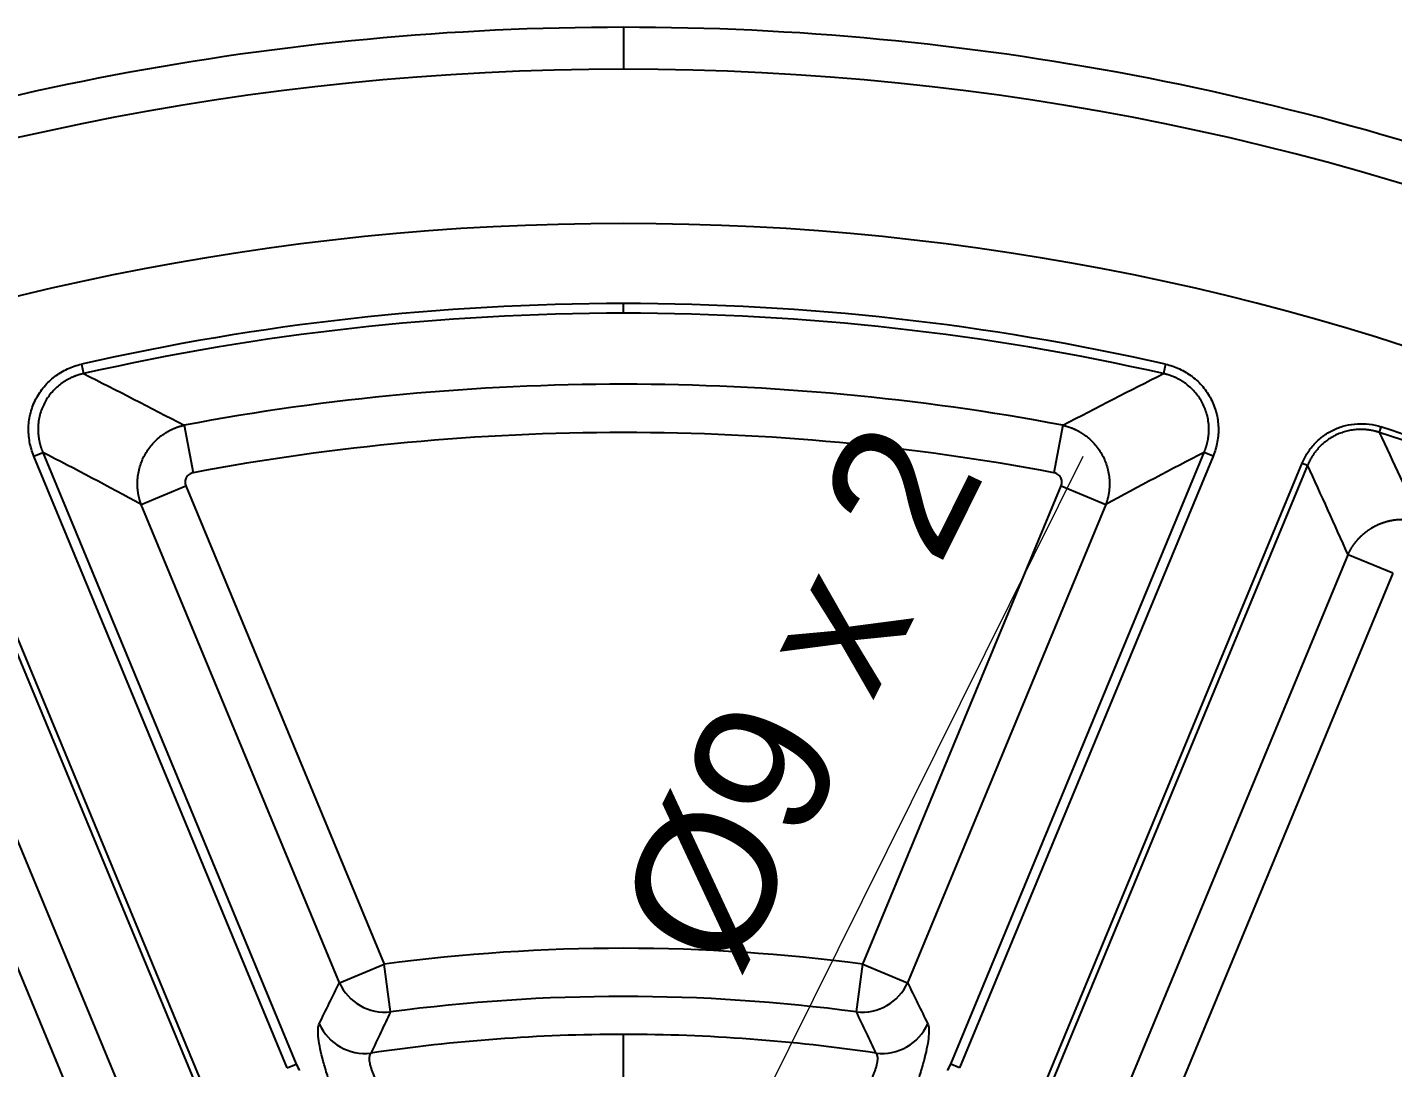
# Model space of a CAD drawing. Header units: millimetres. Extents: x 18 to 755, y 19 to 576.
# Drawn here: x 566.8 to 636.4, y 322.5 to 375.5 of the extents above; entities that cross this region are included whole.
import ezdxf

# ---------------------------------------------------------------- set-up
doc = ezdxf.new("R2010")
doc.units = ezdxf.units.MM
doc.layers.add('1', color=7, linetype='Continuous', true_color=0xffffff)
doc.styles.add('Arial', font='Arial')
doc.dimstyles.get("Standard").update_dxf_attribs({"dimtxt": 0.18, "dimasz": 0.18, "dimexe": 0.18, "dimexo": 0.0625, "dimgap": 0.09, "dimtad": 0, "dimtih": 1, "dimtoh": 1, "dimdec": 4, "dimzin": 0, "dimdsep": 46, "dimtxsty": 'Standard', "dimcen": 0.09, "dimadec": 0, "dimazin": 0, "dimtfac": 1, "dimtdec": 4, "dimtofl": 0, "dimtmove": 0, "dimatfit": 3, "dimfxl": 1, "dimtolj": 1, "dimtzin": 0, "dimarcsym": 0})

# ---------------------------------------------------------------- blocks, each defined once
blk = doc.blocks.new('_U0')
at = {"layer": '1', "color": 18, "linetype": 'Continuous', "lineweight": 13}
for p, q in [((700.69, 329.267), (735.405, 360.387)), ((493.69, 143.7), (700.69, 329.267)), ((493.69, 143.7), (695.478, 324.594))]:
    blk.add_line(p, q, dxfattribs=at)
at = {"layer": '1', "color": 18}
for points in [[(696.257, 323.726), (694.699, 325.463), (700.69, 329.267)], [(498.124, 149.241), (499.681, 147.504), (493.69, 143.7)]]:
    blk.add_solid(points, dxfattribs=at)
at = {"layer": 'Defpoints', "color": 0}
for p in [(700.69, 329.267), (493.69, 143.7)]:
    blk.add_point(p, dxfattribs=at)
at = {"layer": '1', "color": 18, "lineweight": -3, "insert": (708.25, 350.86), "char_height": 7, "attachment_point": 1, "rotation": 41.87487, "style": 'Arial'}
blk.add_mtext('\\A1;%%c278', dxfattribs=at)
blk = doc.blocks.new('_U10')
at = {"layer": '1', "color": 18, "linetype": 'Continuous', "lineweight": 13}
for p, q in [((558.472, 270.15), (452.723, 362.102)), ((635.909, 202.817), (558.472, 270.15)), ((635.909, 202.817), (563.754, 265.557))]:
    blk.add_line(p, q, dxfattribs=at)
at = {"layer": '1', "color": 18}
for points in [[(564.519, 266.438), (562.988, 264.677), (558.472, 270.15)], [(629.861, 206.529), (631.392, 208.29), (635.909, 202.817)]]:
    blk.add_solid(points, dxfattribs=at)
at = {"layer": 'Defpoints', "color": 0}
for p in [(558.472, 270.15), (635.909, 202.817)]:
    blk.add_point(p, dxfattribs=at)
at = {"layer": '1', "color": 18, "lineweight": -3, "insert": (463.324, 368.96), "char_height": 7, "attachment_point": 1, "rotation": 318.99207, "style": 'Arial'}
blk.add_mtext('\\A1;%%c102,6', dxfattribs=at)
blk = doc.blocks.new('_U13')
at = {"layer": '1', "color": 18, "linetype": 'Continuous', "lineweight": 13}
for p, q in [((602.305, 316.784), (620.6, 353.631)), ((595.189, 302.453), (599.191, 310.514)), ((592.076, 296.183), (588.963, 289.914))]:
    blk.add_line(p, q, dxfattribs=at)
at = {"layer": '1', "color": 18}
for points in [[(601.26, 317.303), (603.35, 316.265), (599.191, 310.514)], [(593.121, 295.664), (591.031, 296.702), (595.189, 302.453)]]:
    blk.add_solid(points, dxfattribs=at)
at = {"layer": 'Defpoints', "color": 0}
for p in [(599.191, 310.514), (595.189, 302.453)]:
    blk.add_point(p, dxfattribs=at)
at = {"layer": '1', "color": 18, "lineweight": -3, "insert": (595.384, 327.653), "char_height": 7, "attachment_point": 1, "rotation": 63.59408, "style": 'Arial'}
blk.add_mtext('\\A1; %%c9 \\fArial|b0|i0;\\C18;\\H7.00;\\fArial|b0|i0;x 2\\fArial|b0|i0;\\H7.00;\\C18;', dxfattribs=at)

msp = doc.modelspace()

# ---------------------------------------------------------------- linework, layer by layer
at = {"layer": '1', "color": 7, "lineweight": -3}
for p, q in [((597.19, 375.483), (597.19, 373.347)), ((597.19, 360.911), (597.19, 361.403)), ((569.579, 358.313), (569.688, 357.833)), ((624.801, 358.313), (624.692, 357.833)), ((574.809, 355.201), (575.266, 352.782)), ((619.571, 355.201), (619.115, 352.782)), ((635.768, 355.121), (635.677, 354.84)), ((567.157, 353.633), (567.611, 353.821)), ((580.068, 322.459), (567.157, 353.633)), ((567.611, 353.821), (580.523, 322.648)), ((613.857, 322.648), (626.769, 353.821)), ((627.224, 353.633), (614.312, 322.459)), ((627.224, 353.633), (626.769, 353.821)), ((575.507, 321.38), (562.343, 353.159)), ((562.616, 353.273), (575.78, 321.493)), ((618.597, 321.494), (631.76, 353.274)), ((632.033, 353.161), (618.87, 321.381)), ((631.76, 353.274), (632.033, 353.161)), ((572.627, 351.167), (574.902, 352.109)), ((574.902, 352.109), (584.998, 327.733)), ((609.382, 327.733), (619.478, 352.109)), ((619.478, 352.109), (621.753, 351.167)), ((582.724, 326.791), (572.627, 351.167)), ((621.753, 351.167), (611.657, 326.791)), ((560.283, 348.603), (585.057, 288.795)), ((609.322, 288.795), (634.094, 348.604)), ((636.369, 347.662), (634.094, 348.604)), ((582.782, 287.853), (558.008, 347.661)), ((636.369, 347.662), (611.596, 287.853)), ((582.724, 326.791), (584.998, 327.733)), ((585.323, 325.301), (584.998, 327.733)), ((609.057, 325.301), (609.382, 327.733)), ((609.382, 327.733), (611.657, 326.791)), ((597.19, 321.701), (597.19, 324.155)), ((580.068, 322.459), (580.523, 322.648)), ((614.312, 322.459), (613.857, 322.648))]:
    msp.add_line(p, q, dxfattribs=at)
for radius, start, end in [(139, 90, 111.51949), (139, 68.48051, 90), (136.863, 90, 270), (136.863, 270, 90), (129, 90, 270), (129, 270, 90), (124.92, 90, 102.76956), (124.92, 77.23044, 90), (124.427, 90, 102.76956), (124.427, 77.23044, 90), (120.809, 79.32386, 100.67614), (118.347, 79.32386, 100.67614), (124.456, 63.01503, 71.98683), (124.752, 63.01503, 71.98683), (92.061, 82.38976, 97.61024), (89.607, 82.38976, 97.61024), (87.672, 90, 98.43622), (87.672, 81.56378, 90)]:
    msp.add_arc((597.19, 236.483), radius, start, end, dxfattribs=at)
for centre, major_axis, ratio, start_param, end_param in [((584.998, 327.733), (2.241, -1.109), 0.973638, 4.00688, 5.292293), ((609.382, 327.733), (2.241, 1.109), 0.973638, 4.132485, 5.417898), ((583.968, 325.634), (2.248, -1.094), 0.973356, 4.000771, 5.300217), ((610.412, 325.634), (2.248, 1.094), 0.973356, 4.12456, 5.424007)]:
    msp.add_ellipse(centre, major_axis=major_axis, ratio=ratio, start_param=start_param, end_param=end_param, dxfattribs=at)
for points, knots in [([(567.157, 353.633), (567.06, 353.866), (566.989, 354.106), (566.899, 354.597), (566.88, 354.851), (566.898, 355.351), (566.933, 355.597), (567.06, 356.085), (567.151, 356.32), (567.38, 356.763), (567.521, 356.975), (567.844, 357.358), (568.024, 357.53), (568.424, 357.835), (568.641, 357.966), (569.093, 358.176), (569.333, 358.258), (569.579, 358.313)], [0, 0, 0, 0, 0.125, 0.125, 0.25, 0.25, 0.375, 0.375, 0.5, 0.5, 0.625, 0.625, 0.75, 0.75, 0.875, 0.875, 1, 1, 1, 1]), ([(624.801, 358.313), (625.048, 358.258), (625.284, 358.177), (625.737, 357.967), (625.956, 357.836), (626.353, 357.533), (626.534, 357.361), (626.858, 356.976), (626.999, 356.766), (627.228, 356.324), (627.319, 356.086), (627.446, 355.601), (627.482, 355.354), (627.5, 354.852), (627.482, 354.6), (627.392, 354.109), (627.321, 353.866), (627.224, 353.633)], [0, 0, 0, 0, 0.125, 0.125, 0.25, 0.25, 0.375, 0.375, 0.5, 0.5, 0.625, 0.625, 0.75, 0.75, 0.875, 0.875, 1, 1, 1, 1]), ([(569.688, 357.833), (569.678, 357.831), (569.66, 357.827), (569.631, 357.82), (569.603, 357.813), (569.575, 357.806), (569.548, 357.799), (569.52, 357.791), (569.493, 357.784), (569.467, 357.776), (569.44, 357.768), (569.414, 357.759), (569.388, 357.751), (569.362, 357.742), (569.336, 357.733), (569.311, 357.725), (569.286, 357.715), (569.262, 357.706), (569.237, 357.697), (569.213, 357.687), (569.189, 357.678), (569.166, 357.668), (569.143, 357.658), (569.12, 357.648), (569.097, 357.639), (569.032, 357.609), (568.925, 357.557), (568.783, 357.477), (568.648, 357.391), (568.473, 357.266), (568.266, 357.091), (568.043, 356.854), (567.85, 356.597), (567.689, 356.323), (567.559, 356.033), (567.46, 355.728), (567.396, 355.408), (567.373, 355.139), (567.372, 354.924), (567.38, 354.764), (567.397, 354.601), (567.417, 354.477), (567.434, 354.393), (567.443, 354.348), (567.454, 354.302), (567.465, 354.256), (567.478, 354.21), (567.491, 354.162), (567.505, 354.115), (567.52, 354.066), (567.536, 354.018), (567.553, 353.969), (567.572, 353.92), (567.591, 353.871), (567.605, 353.838), (567.611, 353.821)], [0, 0, 0, 0, 0.00566, 0.011286, 0.016879, 0.022438, 0.027961, 0.033449, 0.0389, 0.044314, 0.049691, 0.055028, 0.060327, 0.065586, 0.070804, 0.075981, 0.081116, 0.08621, 0.09126, 0.096266, 0.101229, 0.106147, 0.111019, 0.115846, 0.120627, 0.12536, 0.157663, 0.18934, 0.220315, 0.250518, 0.314144, 0.377208, 0.439371, 0.500319, 0.561213, 0.623318, 0.686319, 0.749876, 0.780095, 0.811091, 0.842795, 0.875128, 0.88387, 0.89277, 0.901824, 0.911028, 0.920379, 0.929873, 0.939506, 0.949275, 0.959175, 0.969201, 0.979351, 0.989618, 1, 1, 1, 1]), ([(626.769, 353.821), (626.773, 353.83), (626.78, 353.848), (626.791, 353.875), (626.802, 353.902), (626.812, 353.929), (626.822, 353.956), (626.831, 353.982), (626.841, 354.009), (626.85, 354.035), (626.859, 354.062), (626.867, 354.088), (626.875, 354.114), (626.883, 354.14), (626.891, 354.166), (626.898, 354.192), (626.905, 354.217), (626.911, 354.243), (626.918, 354.268), (626.924, 354.293), (626.93, 354.318), (626.936, 354.343), (626.941, 354.367), (626.946, 354.392), (626.951, 354.416), (626.965, 354.487), (626.983, 354.603), (627, 354.766), (627.008, 354.926), (627.007, 355.141), (626.984, 355.411), (626.919, 355.73), (626.821, 356.036), (626.69, 356.326), (626.529, 356.599), (626.336, 356.856), (626.113, 357.092), (625.906, 357.267), (625.731, 357.392), (625.596, 357.478), (625.453, 357.558), (625.34, 357.613), (625.262, 357.648), (625.219, 357.666), (625.176, 357.684), (625.132, 357.701), (625.087, 357.718), (625.041, 357.735), (624.993, 357.751), (624.945, 357.766), (624.896, 357.781), (624.847, 357.795), (624.796, 357.809), (624.744, 357.821), (624.71, 357.829), (624.692, 357.833)], [0, 0, 0, 0, 0.005659, 0.011286, 0.016878, 0.022437, 0.02796, 0.033448, 0.038899, 0.044313, 0.049689, 0.055026, 0.060325, 0.065584, 0.070802, 0.075979, 0.081115, 0.086208, 0.091258, 0.096265, 0.101228, 0.106146, 0.111019, 0.115846, 0.120626, 0.12536, 0.157659, 0.189335, 0.220311, 0.250518, 0.314126, 0.377185, 0.439354, 0.500319, 0.561196, 0.623295, 0.686301, 0.749876, 0.780092, 0.811087, 0.842791, 0.875128, 0.88387, 0.892769, 0.901823, 0.911026, 0.920377, 0.929871, 0.939504, 0.949273, 0.959173, 0.9692, 0.979349, 0.989618, 1, 1, 1, 1]), ([(572.627, 351.167), (572.624, 351.176), (572.618, 351.192), (572.609, 351.217), (572.6, 351.243), (572.591, 351.268), (572.583, 351.293), (572.575, 351.318), (572.567, 351.344), (572.559, 351.369), (572.552, 351.394), (572.544, 351.419), (572.538, 351.445), (572.531, 351.47), (572.524, 351.495), (572.518, 351.52), (572.512, 351.546), (572.507, 351.571), (572.501, 351.596), (572.496, 351.621), (572.491, 351.646), (572.486, 351.671), (572.481, 351.696), (572.477, 351.721), (572.473, 351.745), (572.469, 351.77), (572.465, 351.795), (572.462, 351.819), (572.459, 351.844), (572.456, 351.868), (572.453, 351.893), (572.45, 351.917), (572.448, 351.941), (572.446, 351.965), (572.444, 351.989), (572.442, 352.013), (572.44, 352.036), (572.439, 352.06), (572.438, 352.083), (572.437, 352.107), (572.436, 352.13), (572.435, 352.153), (572.435, 352.176), (572.435, 352.199), (572.435, 352.221), (572.435, 352.244), (572.435, 352.266), (572.435, 352.288), (572.436, 352.31), (572.437, 352.332), (572.437, 352.354), (572.438, 352.376), (572.44, 352.397), (572.441, 352.418), (572.449, 352.542), (572.478, 352.767), (572.553, 353.087), (572.662, 353.393), (572.8, 353.683), (572.968, 353.957), (573.165, 354.215), (573.391, 354.453), (573.569, 354.604), (573.68, 354.687), (573.716, 354.713), (573.752, 354.739), (573.789, 354.764), (573.827, 354.789), (573.866, 354.814), (573.906, 354.839), (573.947, 354.863), (573.989, 354.887), (574.031, 354.91), (574.074, 354.933), (574.118, 354.956), (574.163, 354.978), (574.209, 354.999), (574.255, 355.02), (574.303, 355.04), (574.35, 355.06), (574.399, 355.079), (574.448, 355.097), (574.498, 355.114), (574.549, 355.131), (574.6, 355.147), (574.652, 355.162), (574.704, 355.176), (574.756, 355.189), (574.792, 355.197), (574.809, 355.201)], [0, 0, 0, 0, 0.005214, 0.010417, 0.015608, 0.020787, 0.025953, 0.031107, 0.036247, 0.041373, 0.046484, 0.051581, 0.056662, 0.061728, 0.066777, 0.071809, 0.076824, 0.081822, 0.086801, 0.091762, 0.096703, 0.101625, 0.106528, 0.11141, 0.116271, 0.121111, 0.125929, 0.130726, 0.1355, 0.140251, 0.144979, 0.149684, 0.154364, 0.15902, 0.163651, 0.168257, 0.172838, 0.177393, 0.181921, 0.186423, 0.190898, 0.195346, 0.199766, 0.204158, 0.208522, 0.212857, 0.217164, 0.221441, 0.225689, 0.229907, 0.234094, 0.238252, 0.242379, 0.246475, 0.250539, 0.313972, 0.377041, 0.439324, 0.500425, 0.561424, 0.623613, 0.686597, 0.749954, 0.758256, 0.766687, 0.775243, 0.783922, 0.792723, 0.801641, 0.810675, 0.819822, 0.829079, 0.838442, 0.84791, 0.857477, 0.867142, 0.876901, 0.88675, 0.896685, 0.906705, 0.916803, 0.926978, 0.937225, 0.94754, 0.957919, 0.968359, 0.978855, 0.989403, 1, 1, 1, 1]), ([(619.571, 355.201), (619.58, 355.199), (619.597, 355.195), (619.623, 355.189), (619.649, 355.183), (619.675, 355.176), (619.701, 355.169), (619.726, 355.162), (619.752, 355.155), (619.777, 355.148), (619.802, 355.14), (619.827, 355.132), (619.852, 355.124), (619.877, 355.116), (619.902, 355.108), (619.926, 355.099), (619.951, 355.09), (619.975, 355.081), (619.999, 355.072), (620.023, 355.063), (620.046, 355.053), (620.07, 355.044), (620.093, 355.034), (620.116, 355.024), (620.139, 355.014), (620.162, 355.004), (620.185, 354.993), (620.207, 354.983), (620.229, 354.972), (620.252, 354.961), (620.273, 354.95), (620.295, 354.939), (620.317, 354.928), (620.338, 354.916), (620.359, 354.905), (620.38, 354.893), (620.401, 354.882), (620.421, 354.87), (620.441, 354.858), (620.461, 354.846), (620.481, 354.834), (620.501, 354.822), (620.52, 354.81), (620.54, 354.798), (620.559, 354.786), (620.577, 354.773), (620.596, 354.761), (620.614, 354.748), (620.632, 354.736), (620.65, 354.723), (620.668, 354.711), (620.686, 354.698), (620.703, 354.685), (620.72, 354.673), (620.819, 354.598), (620.992, 354.451), (621.218, 354.212), (621.415, 353.954), (621.582, 353.68), (621.72, 353.389), (621.828, 353.083), (621.903, 352.764), (621.932, 352.532), (621.941, 352.394), (621.943, 352.35), (621.945, 352.305), (621.946, 352.26), (621.946, 352.215), (621.945, 352.168), (621.944, 352.122), (621.942, 352.074), (621.939, 352.026), (621.936, 351.978), (621.931, 351.929), (621.926, 351.88), (621.92, 351.83), (621.913, 351.78), (621.905, 351.73), (621.896, 351.679), (621.886, 351.629), (621.875, 351.578), (621.864, 351.526), (621.851, 351.475), (621.837, 351.424), (621.822, 351.372), (621.807, 351.321), (621.79, 351.27), (621.772, 351.218), (621.759, 351.184), (621.753, 351.167)], [0, 0, 0, 0, 0.005214, 0.010417, 0.015608, 0.020787, 0.025954, 0.031108, 0.036248, 0.041374, 0.046486, 0.051583, 0.056664, 0.06173, 0.066779, 0.071811, 0.076826, 0.081824, 0.086803, 0.091764, 0.096705, 0.101628, 0.10653, 0.111412, 0.116273, 0.121113, 0.125932, 0.130728, 0.135502, 0.140253, 0.144981, 0.149686, 0.154366, 0.159022, 0.163653, 0.168259, 0.17284, 0.177394, 0.181923, 0.186425, 0.1909, 0.195347, 0.199767, 0.204159, 0.208523, 0.212858, 0.217165, 0.221442, 0.225689, 0.229907, 0.234095, 0.238252, 0.242379, 0.246475, 0.250539, 0.313975, 0.377045, 0.439327, 0.500425, 0.561427, 0.623616, 0.6866, 0.749954, 0.758257, 0.766687, 0.775244, 0.783923, 0.792724, 0.801643, 0.810677, 0.819824, 0.829081, 0.838444, 0.847912, 0.857479, 0.867144, 0.876903, 0.886752, 0.896688, 0.906707, 0.916806, 0.92698, 0.937227, 0.947541, 0.957921, 0.96836, 0.978856, 0.989404, 1, 1, 1, 1]), ([(631.76, 353.274), (631.838, 353.462), (631.933, 353.641), (632.152, 353.978), (632.278, 354.138), (632.558, 354.432), (632.71, 354.564), (633.038, 354.799), (633.215, 354.902), (633.583, 355.072), (633.772, 355.138), (634.164, 355.236), (634.368, 355.266), (634.77, 355.289), (634.972, 355.281), (635.374, 355.229), (635.574, 355.184), (635.768, 355.121)], [0, 0, 0, 0, 0.125, 0.125, 0.25, 0.25, 0.375, 0.375, 0.5, 0.5, 0.625, 0.625, 0.75, 0.75, 0.875, 0.875, 1, 1, 1, 1]), ([(635.677, 354.84), (635.668, 354.842), (635.652, 354.848), (635.628, 354.855), (635.603, 354.863), (635.579, 354.87), (635.554, 354.877), (635.53, 354.884), (635.505, 354.89), (635.481, 354.897), (635.456, 354.903), (635.432, 354.909), (635.408, 354.914), (635.383, 354.92), (635.359, 354.925), (635.334, 354.93), (635.31, 354.935), (635.286, 354.94), (635.261, 354.944), (635.237, 354.948), (635.213, 354.952), (635.189, 354.956), (635.165, 354.959), (635.141, 354.963), (635.117, 354.966), (635.093, 354.969), (635.069, 354.972), (635.045, 354.974), (635.021, 354.976), (634.997, 354.979), (634.974, 354.981), (634.95, 354.982), (634.927, 354.984), (634.903, 354.985), (634.88, 354.986), (634.857, 354.987), (634.834, 354.988), (634.811, 354.989), (634.788, 354.989), (634.765, 354.989), (634.742, 354.99), (634.72, 354.989), (634.697, 354.989), (634.675, 354.989), (634.652, 354.988), (634.63, 354.987), (634.608, 354.986), (634.5, 354.981), (634.308, 354.962), (634.036, 354.907), (633.772, 354.828), (633.519, 354.726), (633.277, 354.6), (633.046, 354.451), (632.828, 354.279), (632.682, 354.139), (632.596, 354.047), (632.564, 354.011), (632.531, 353.974), (632.499, 353.936), (632.467, 353.897), (632.436, 353.857), (632.405, 353.817), (632.374, 353.775), (632.344, 353.733), (632.315, 353.689), (632.286, 353.645), (632.257, 353.6), (632.23, 353.554), (632.203, 353.508), (632.176, 353.46), (632.15, 353.412), (632.125, 353.363), (632.101, 353.313), (632.078, 353.263), (632.055, 353.212), (632.041, 353.178), (632.033, 353.161)], [0, 0, 0, 0, 0.00581, 0.011608, 0.017395, 0.02317, 0.028932, 0.034682, 0.040418, 0.046141, 0.051851, 0.057546, 0.063227, 0.068893, 0.074544, 0.080179, 0.085799, 0.091402, 0.096989, 0.102559, 0.108113, 0.113648, 0.119166, 0.124666, 0.130148, 0.13561, 0.141054, 0.146479, 0.151884, 0.157269, 0.162634, 0.167978, 0.173302, 0.178605, 0.183886, 0.189146, 0.194383, 0.199599, 0.204792, 0.209963, 0.215111, 0.220235, 0.225337, 0.230414, 0.235468, 0.240497, 0.245503, 0.250483, 0.313717, 0.376586, 0.438835, 0.500224, 0.561617, 0.623872, 0.686748, 0.749991, 0.760914, 0.771952, 0.783105, 0.794369, 0.805741, 0.817219, 0.828801, 0.840482, 0.852261, 0.864134, 0.876098, 0.88815, 0.900286, 0.912503, 0.924798, 0.937167, 0.949607, 0.962113, 0.974684, 0.987314, 1, 1, 1, 1]), ([(575.266, 352.782), (575.193, 352.768), (575.125, 352.739), (575.006, 352.654), (574.956, 352.598), (574.887, 352.47), (574.867, 352.398), (574.86, 352.251), (574.874, 352.177), (574.902, 352.109)], [0, 0, 0, 0, 0.25, 0.25, 0.5, 0.5, 0.75, 0.75, 1, 1, 1, 1]), ([(619.478, 352.109), (619.507, 352.177), (619.52, 352.251), (619.513, 352.396), (619.494, 352.469), (619.424, 352.597), (619.375, 352.653), (619.256, 352.739), (619.187, 352.768), (619.115, 352.782)], [0, 0, 0, 0, 0.25, 0.25, 0.5, 0.5, 0.75, 0.75, 1, 1, 1, 1]), ([(634.094, 348.604), (634.098, 348.613), (634.105, 348.629), (634.117, 348.654), (634.128, 348.679), (634.14, 348.704), (634.153, 348.728), (634.165, 348.753), (634.178, 348.777), (634.19, 348.802), (634.203, 348.826), (634.217, 348.85), (634.23, 348.874), (634.244, 348.898), (634.258, 348.921), (634.272, 348.945), (634.286, 348.969), (634.301, 348.992), (634.316, 349.015), (634.331, 349.038), (634.346, 349.061), (634.361, 349.084), (634.377, 349.106), (634.393, 349.129), (634.409, 349.151), (634.425, 349.173), (634.441, 349.195), (634.458, 349.217), (634.474, 349.238), (634.491, 349.26), (634.508, 349.281), (634.526, 349.302), (634.543, 349.323), (634.561, 349.344), (634.578, 349.364), (634.596, 349.384), (634.614, 349.405), (634.633, 349.424), (634.651, 349.444), (634.67, 349.464), (634.688, 349.483), (634.707, 349.502), (634.726, 349.521), (634.745, 349.54), (634.764, 349.559), (634.784, 349.577), (634.803, 349.595), (634.823, 349.613), (634.842, 349.631), (634.862, 349.648), (634.882, 349.666), (634.902, 349.683), (634.922, 349.7), (634.942, 349.716), (634.962, 349.733), (634.983, 349.749), (635.003, 349.765), (635.024, 349.781), (635.044, 349.797), (635.065, 349.812), (635.086, 349.827), (635.107, 349.842), (635.128, 349.857), (635.149, 349.871), (635.17, 349.886), (635.191, 349.9), (635.212, 349.914), (635.233, 349.927), (635.254, 349.941), (635.276, 349.954), (635.297, 349.967), (635.318, 349.98), (635.339, 349.992), (635.361, 350.005), (635.382, 350.017), (635.404, 350.029), (635.425, 350.04), (635.447, 350.052), (635.468, 350.063), (635.489, 350.074), (635.511, 350.085), (635.532, 350.096), (635.554, 350.106), (635.575, 350.116), (635.597, 350.126), (635.618, 350.136), (635.646, 350.148), (635.679, 350.163), (635.72, 350.18), (635.761, 350.196), (635.802, 350.212), (635.844, 350.228), (635.886, 350.243), (635.929, 350.257), (635.973, 350.271), (636.017, 350.284), (636.061, 350.297), (636.106, 350.309), (636.151, 350.32), (636.197, 350.331), (636.243, 350.341), (636.29, 350.351), (636.337, 350.359), (636.384, 350.368), (636.432, 350.375), (636.48, 350.382), (636.528, 350.388), (636.577, 350.393), (636.625, 350.397), (636.675, 350.401), (636.724, 350.404), (636.773, 350.406), (636.823, 350.407), (636.873, 350.407), (636.923, 350.407), (636.973, 350.406), (637.023, 350.404), (637.073, 350.401), (637.124, 350.397), (637.174, 350.393), (637.224, 350.387), (637.274, 350.381), (637.324, 350.374), (637.375, 350.366), (637.425, 350.357), (637.474, 350.347), (637.524, 350.337), (637.574, 350.325), (637.623, 350.313), (637.672, 350.3), (637.721, 350.286), (637.769, 350.272), (637.801, 350.261), (637.817, 350.256)], [0, 0, 0, 0, 0.006177, 0.012356, 0.018538, 0.024721, 0.030906, 0.037092, 0.043279, 0.049466, 0.055654, 0.061841, 0.068027, 0.074213, 0.080397, 0.086579, 0.09276, 0.098938, 0.105113, 0.111285, 0.117453, 0.123618, 0.129778, 0.135934, 0.142085, 0.14823, 0.15437, 0.160504, 0.166631, 0.172752, 0.178866, 0.184972, 0.191071, 0.197161, 0.203243, 0.209316, 0.21538, 0.221435, 0.22748, 0.233514, 0.239538, 0.245552, 0.251554, 0.257545, 0.263524, 0.269491, 0.275445, 0.281387, 0.287316, 0.293231, 0.299133, 0.305021, 0.310895, 0.316754, 0.322598, 0.328427, 0.334241, 0.340039, 0.345822, 0.351588, 0.357337, 0.36307, 0.368786, 0.374484, 0.380165, 0.385829, 0.391474, 0.397101, 0.402709, 0.408299, 0.41387, 0.419421, 0.424953, 0.430466, 0.435959, 0.441431, 0.446884, 0.452316, 0.457727, 0.463118, 0.468487, 0.473835, 0.479162, 0.484467, 0.489751, 0.495012, 0.500252, 0.50994, 0.519703, 0.52954, 0.53945, 0.549431, 0.559483, 0.569603, 0.579791, 0.590046, 0.600365, 0.610748, 0.621193, 0.631699, 0.642263, 0.652885, 0.663562, 0.674294, 0.685077, 0.695911, 0.706793, 0.717721, 0.728695, 0.739711, 0.750768, 0.761863, 0.772996, 0.784163, 0.795362, 0.806592, 0.81785, 0.829134, 0.840441, 0.851771, 0.86312, 0.874486, 0.885867, 0.89726, 0.908664, 0.920077, 0.931495, 0.942916, 0.954339, 0.965762, 0.97718, 0.988594, 1, 1, 1, 1]), ([(585.323, 325.301), (585.16, 324.961), (584.998, 324.62), (584.666, 323.922), (584.497, 323.565), (584.328, 323.207)], [0, 0, 0, 0, 0.489211, 0.489211, 1, 1, 1, 1]), ([(610.052, 323.207), (609.891, 323.55), (609.729, 323.892), (609.397, 324.59), (609.227, 324.946), (609.057, 325.301)], [0, 0, 0, 0, 0.489211, 0.489211, 1, 1, 1, 1]), ([(582.903, 319.908), (582.679, 320.449), (582.476, 320.982), (582.206, 321.765), (582.125, 322.016), (581.979, 322.498), (581.913, 322.73), (581.802, 323.17), (581.756, 323.372), (581.686, 323.743), (581.661, 323.913), (581.633, 324.211), (581.63, 324.337), (581.645, 324.548), (581.664, 324.632), (581.693, 324.692)], [0, 0, 0, 0, 0.25, 0.25, 0.375, 0.375, 0.5, 0.5, 0.625, 0.625, 0.75, 0.75, 0.875, 0.875, 1, 1, 1, 1]), ([(612.687, 324.692), (612.716, 324.632), (612.735, 324.549), (612.75, 324.339), (612.748, 324.211), (612.72, 323.914), (612.695, 323.746), (612.625, 323.376), (612.579, 323.17), (612.468, 322.733), (612.403, 322.503), (612.257, 322.02), (612.174, 321.764), (611.996, 321.247), (611.9, 320.984), (611.698, 320.45), (611.59, 320.178), (611.478, 319.908)], [0, 0, 0, 0, 0.125, 0.125, 0.25, 0.25, 0.375, 0.375, 0.5, 0.5, 0.625, 0.625, 0.75, 0.75, 0.875, 0.875, 1, 1, 1, 1]), ([(584.328, 323.207), (584.326, 323.205), (584.323, 323.202), (584.318, 323.196), (584.314, 323.191), (584.309, 323.185), (584.305, 323.179), (584.3, 323.173), (584.296, 323.167), (584.292, 323.161), (584.289, 323.154), (584.285, 323.148), (584.281, 323.141), (584.278, 323.134), (584.275, 323.127), (584.272, 323.119), (584.269, 323.112), (584.266, 323.104), (584.263, 323.096), (584.261, 323.088), (584.258, 323.08), (584.256, 323.072), (584.254, 323.063), (584.252, 323.055), (584.25, 323.046), (584.248, 323.037), (584.247, 323.028), (584.245, 323.019), (584.244, 323.009), (584.243, 323), (584.242, 322.99), (584.241, 322.98), (584.24, 322.971), (584.24, 322.96), (584.239, 322.95), (584.239, 322.94), (584.239, 322.929), (584.239, 322.919), (584.239, 322.908), (584.239, 322.897), (584.239, 322.886), (584.241, 322.84), (584.25, 322.754), (584.277, 322.617), (584.318, 322.467), (584.372, 322.307), (584.438, 322.14), (584.516, 321.965), (584.606, 321.782), (584.68, 321.643), (584.731, 321.551), (584.755, 321.51), (584.779, 321.468), (584.804, 321.426), (584.829, 321.383), (584.855, 321.34), (584.881, 321.297), (584.908, 321.254), (584.936, 321.21), (584.964, 321.166), (584.993, 321.121), (585.022, 321.077), (585.052, 321.032), (585.083, 320.987), (585.114, 320.941), (585.145, 320.896), (585.167, 320.866), (585.177, 320.85)], [0, 0, 0, 0, 0.006471, 0.012929, 0.019375, 0.025808, 0.032228, 0.038637, 0.045033, 0.051418, 0.057791, 0.064152, 0.070501, 0.07684, 0.083167, 0.089483, 0.095788, 0.102083, 0.108367, 0.11464, 0.120903, 0.127156, 0.133399, 0.139632, 0.145856, 0.15207, 0.158275, 0.16447, 0.170656, 0.176834, 0.183003, 0.189163, 0.195314, 0.201458, 0.207593, 0.213721, 0.21984, 0.225953, 0.232057, 0.238154, 0.244245, 0.250328, 0.312711, 0.375045, 0.437508, 0.500273, 0.560944, 0.622707, 0.685693, 0.750025, 0.763829, 0.777742, 0.791763, 0.805895, 0.820138, 0.834492, 0.84896, 0.86354, 0.878235, 0.893045, 0.907971, 0.923014, 0.938174, 0.953452, 0.968848, 0.984364, 1, 1, 1, 1]), ([(609.203, 320.85), (609.208, 320.858), (609.219, 320.873), (609.234, 320.895), (609.25, 320.917), (609.265, 320.939), (609.28, 320.961), (609.295, 320.983), (609.31, 321.005), (609.325, 321.027), (609.339, 321.049), (609.354, 321.071), (609.368, 321.092), (609.383, 321.114), (609.397, 321.136), (609.411, 321.157), (609.425, 321.179), (609.438, 321.2), (609.452, 321.222), (609.465, 321.243), (609.479, 321.264), (609.492, 321.285), (609.505, 321.306), (609.518, 321.328), (609.53, 321.348), (609.543, 321.369), (609.556, 321.39), (609.568, 321.411), (609.58, 321.432), (609.592, 321.452), (609.604, 321.473), (609.616, 321.493), (609.628, 321.513), (609.639, 321.533), (609.651, 321.554), (609.662, 321.574), (609.705, 321.651), (609.775, 321.783), (609.865, 321.966), (609.943, 322.141), (610.009, 322.308), (610.062, 322.468), (610.103, 322.617), (610.13, 322.755), (610.14, 322.845), (610.141, 322.899), (610.142, 322.921), (610.141, 322.944), (610.14, 322.965), (610.139, 322.986), (610.137, 323.006), (610.134, 323.026), (610.131, 323.045), (610.127, 323.063), (610.122, 323.081), (610.117, 323.098), (610.111, 323.114), (610.104, 323.129), (610.097, 323.144), (610.09, 323.158), (610.081, 323.172), (610.072, 323.184), (610.063, 323.196), (610.056, 323.203), (610.052, 323.207)], [0, 0, 0, 0, 0.00762, 0.015212, 0.022776, 0.030311, 0.037819, 0.045298, 0.052749, 0.060172, 0.067567, 0.074934, 0.082274, 0.089586, 0.096871, 0.104128, 0.111357, 0.11856, 0.125735, 0.132883, 0.140004, 0.147097, 0.154165, 0.161205, 0.168219, 0.175206, 0.182166, 0.189101, 0.196009, 0.202891, 0.209746, 0.216576, 0.22338, 0.230159, 0.236911, 0.243638, 0.25034, 0.314681, 0.377684, 0.439471, 0.500174, 0.562885, 0.625302, 0.687599, 0.749954, 0.762753, 0.775584, 0.788448, 0.801347, 0.814283, 0.827256, 0.840268, 0.853322, 0.866417, 0.879556, 0.89274, 0.90597, 0.919249, 0.932576, 0.945955, 0.959385, 0.972868, 0.986406, 1, 1, 1, 1])]:
    msp.add_open_spline(points, degree=3, knots=knots, dxfattribs=at)
for points in [[(569.688, 357.833), (571.385, 356.98), (573.092, 356.104), (574.809, 355.201)], [(619.571, 355.201), (621.288, 356.104), (622.995, 356.98), (624.692, 357.833)], [(635.677, 354.84), (636.396, 353.327), (637.11, 351.799), (637.817, 350.256)], [(572.627, 351.167), (570.946, 352.077), (569.274, 352.96), (567.611, 353.821)], [(626.769, 353.821), (625.106, 352.96), (623.434, 352.077), (621.753, 351.167)], [(634.094, 348.604), (633.414, 350.138), (632.727, 351.656), (632.033, 353.161)], [(581.693, 324.692), (582.035, 325.395), (582.379, 326.094), (582.724, 326.791)], [(611.657, 326.791), (612.001, 326.094), (612.345, 325.395), (612.687, 324.692)], [(580.523, 322.648), (580.575, 322.522), (580.634, 322.404), (580.687, 322.32)], [(613.693, 322.32), (613.746, 322.404), (613.805, 322.522), (613.857, 322.648)]]:
    msp.add_open_spline(points, degree=3, dxfattribs=at)

# ---------------------------------------------------------------- dimensions: what is measured, and where the dimension line sits
for p1, p2, picture, middle in [((635.909, 202.817), (558.472, 270.15), '_U10', (467.141, 349.565)), ((493.69, 143.7), (700.69, 329.267), '_U0', (724.206, 350.348))]:
    dim = msp.add_diameter_dim_2p(p1=p1, p2=p2, dimstyle='Standard', override={"dimtxt": 7, "dimasz": 7, "dimexe": 2, "dimexo": 0, "dimgap": 3.5, "dimtad": 1, "dimtih": 0, "dimtoh": 0, "dimdec": 1, "dimlfac": 1, "dimzin": 8, "dimdsep": 44, "dimlunit": 2, "dimpost": '%%c<>', "dimtxsty": 'Arial', "dimsah": 1, "dimse1": 0, "dimse2": 0, "dimsd1": 0, "dimsd2": 0, "dimclrd": 18, "dimclre": 18, "dimclrt": 18, "dimtol": 0, "dimtm": -0.1, "dimtfac": 1, "dimtdec": 2, "dimtofl": 1, "dimtmove": 0, "dimatfit": 2, "dimtzin": 8, "dimlwd": 13, "dimlwe": 13}, dxfattribs=at)
    dim.commit()
    dim.dimension.update_dxf_attribs({"geometry": picture, "text_midpoint": middle, "dimtype": 163})
dim = msp.add_diameter_dim_2p(p1=(595.189, 302.453), p2=(599.191, 310.514), text=' <> \\fArial|b0|i0;\\C18;\\H7.00;\\fArial|b0|i0;x 2\\fArial|b0|i0;\\H7.00;\\C18;', dimstyle='Standard', override={"dimtxt": 7, "dimasz": 7, "dimexe": 2, "dimexo": 0, "dimgap": 3.5, "dimtad": 1, "dimtih": 0, "dimtoh": 0, "dimdec": 1, "dimlfac": 1, "dimzin": 8, "dimdsep": 44, "dimlunit": 2, "dimpost": '%%c<>', "dimtxsty": 'Arial', "dimsah": 1, "dimse1": 0, "dimse2": 0, "dimsd1": 0, "dimsd2": 0, "dimclrd": 18, "dimclre": 18, "dimclrt": 18, "dimtol": 0, "dimtm": -0.1, "dimtfac": 1, "dimtdec": 2, "dimtofl": 1, "dimtmove": 0, "dimatfit": 2, "dimtzin": 8, "dimlwd": 13, "dimlwe": 13}, dxfattribs=at)
dim.commit()
dim.dimension.update_dxf_attribs({"geometry": '_U13', "text_midpoint": (612.155, 336.621), "dimtype": 163})

doc.saveas('drawing.dxf')
